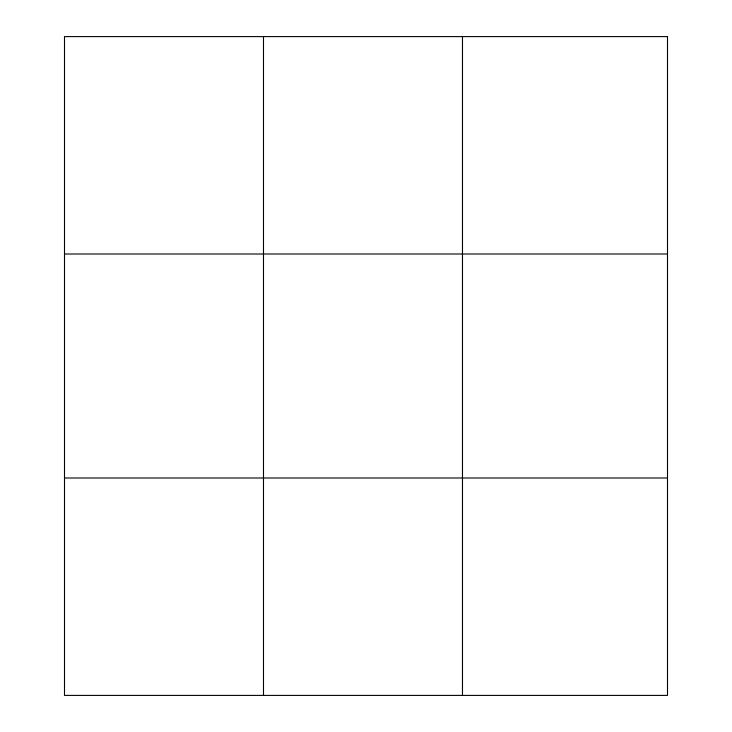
<?xml version="1.0" encoding="UTF-8"?>
<svg xmlns="http://www.w3.org/2000/svg" width="732" height="732" viewBox="0 0 732 732"><rect width="100%" height="100%" fill="white"/><g stroke="black" fill="none" stroke-linecap="round" stroke-linejoin="round"><path stroke-width="1.1" d="M263.493 36.6L263.493 695.4M462.478 36.6L462.478 695.4M64.498 254.004L667.502 254.004M64.498 477.996L667.502 477.996M667.502 36.6L667.502 695.4L64.498 695.4L64.498 36.6L667.502 36.6"/></g></svg>
